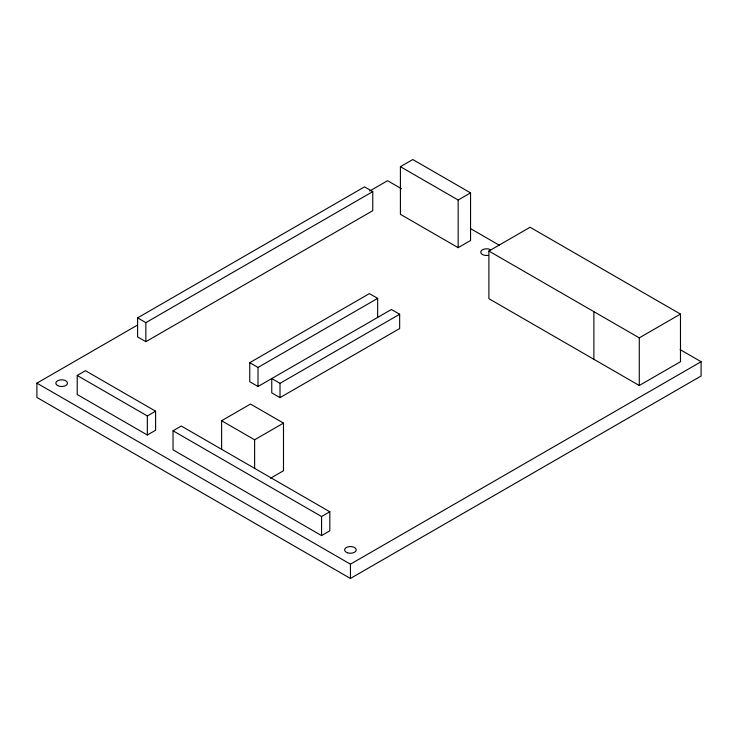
<?xml version="1.0" encoding="UTF-8"?>
<svg xmlns="http://www.w3.org/2000/svg" width="738" height="738" viewBox="0 0 738 738"><rect width="100%" height="100%" fill="white"/><g stroke="black" fill="none" stroke-linecap="round" stroke-linejoin="round"><path stroke-width="1.11" d="M137.6 317.866L364.507 186.871L372.755 191.631L372.755 210.69L145.856 341.685L137.6 336.925L137.6 317.866L145.856 322.635L372.755 191.631M400.411 166.677L412.791 159.537L470.549 192.886L470.549 240.514L458.169 247.664L400.411 214.315L400.411 166.677L458.169 200.026L470.549 192.886M680.132 349.609L701.1 361.721L701.1 376.011L350.439 578.463L36.9 397.45L36.9 383.151L137.517 325.061M369.637 191.05L387.561 180.699L401.546 188.771M77.213 375.467L85.46 370.697L155.598 411.195L155.598 430.245L147.342 435.014L77.213 394.516L77.213 375.467L147.342 415.955L155.598 411.195M399.655 314.25L280.016 383.326L271.759 378.557L271.759 392.847L280.016 397.616L399.655 328.539L399.655 314.25L391.398 309.49L258.014 386.5L249.758 381.731L249.758 362.681L369.397 293.604L377.653 298.373L377.653 317.423M249.758 362.681L258.014 367.441L377.653 298.373M173.043 430.789L181.29 426.029L329.812 511.775L329.812 530.825L321.556 535.594L173.043 449.848L173.043 430.789L321.556 516.535L329.812 511.775M488.888 251.04L530.087 227.258L680.473 314.084L680.473 361.721L639.274 385.504L488.888 298.678L488.888 251.04L639.274 337.866L680.473 314.084M221.612 449.304L221.612 420.725L250.496 404.055L283.493 423.105L283.493 470.743L270.551 478.215M221.612 420.725L254.619 439.783L283.493 423.105M36.9 383.151L350.439 564.173L701.1 361.721M470.438 228.549L499.395 245.265M639.274 337.866L639.274 385.504M593.887 311.667L593.887 359.305M458.169 200.026L458.169 247.664M350.439 564.173L350.439 578.463M321.556 516.535L321.556 535.594M280.016 383.326L280.016 397.616M258.014 367.441L258.014 386.5M254.619 439.783L254.619 468.362M147.342 415.955L147.342 435.014M145.856 322.635L145.856 341.685M488.086 255.413A5.83 3.367 0 0 1 480.936 251.28A5.83 3.367 0 0 1 490.705 249.776M347.515 552.799A5.83 3.367 0 0 0 356.269 549.884A5.83 3.367 0 0 0 347.515 546.969A5.83 3.367 0 0 0 347.515 552.799M57.527 385.54A5.83 3.367 0 0 0 67.287 384.028A5.83 3.367 0 0 0 60.147 379.904A5.83 3.367 0 0 0 57.527 385.54"/></g></svg>
